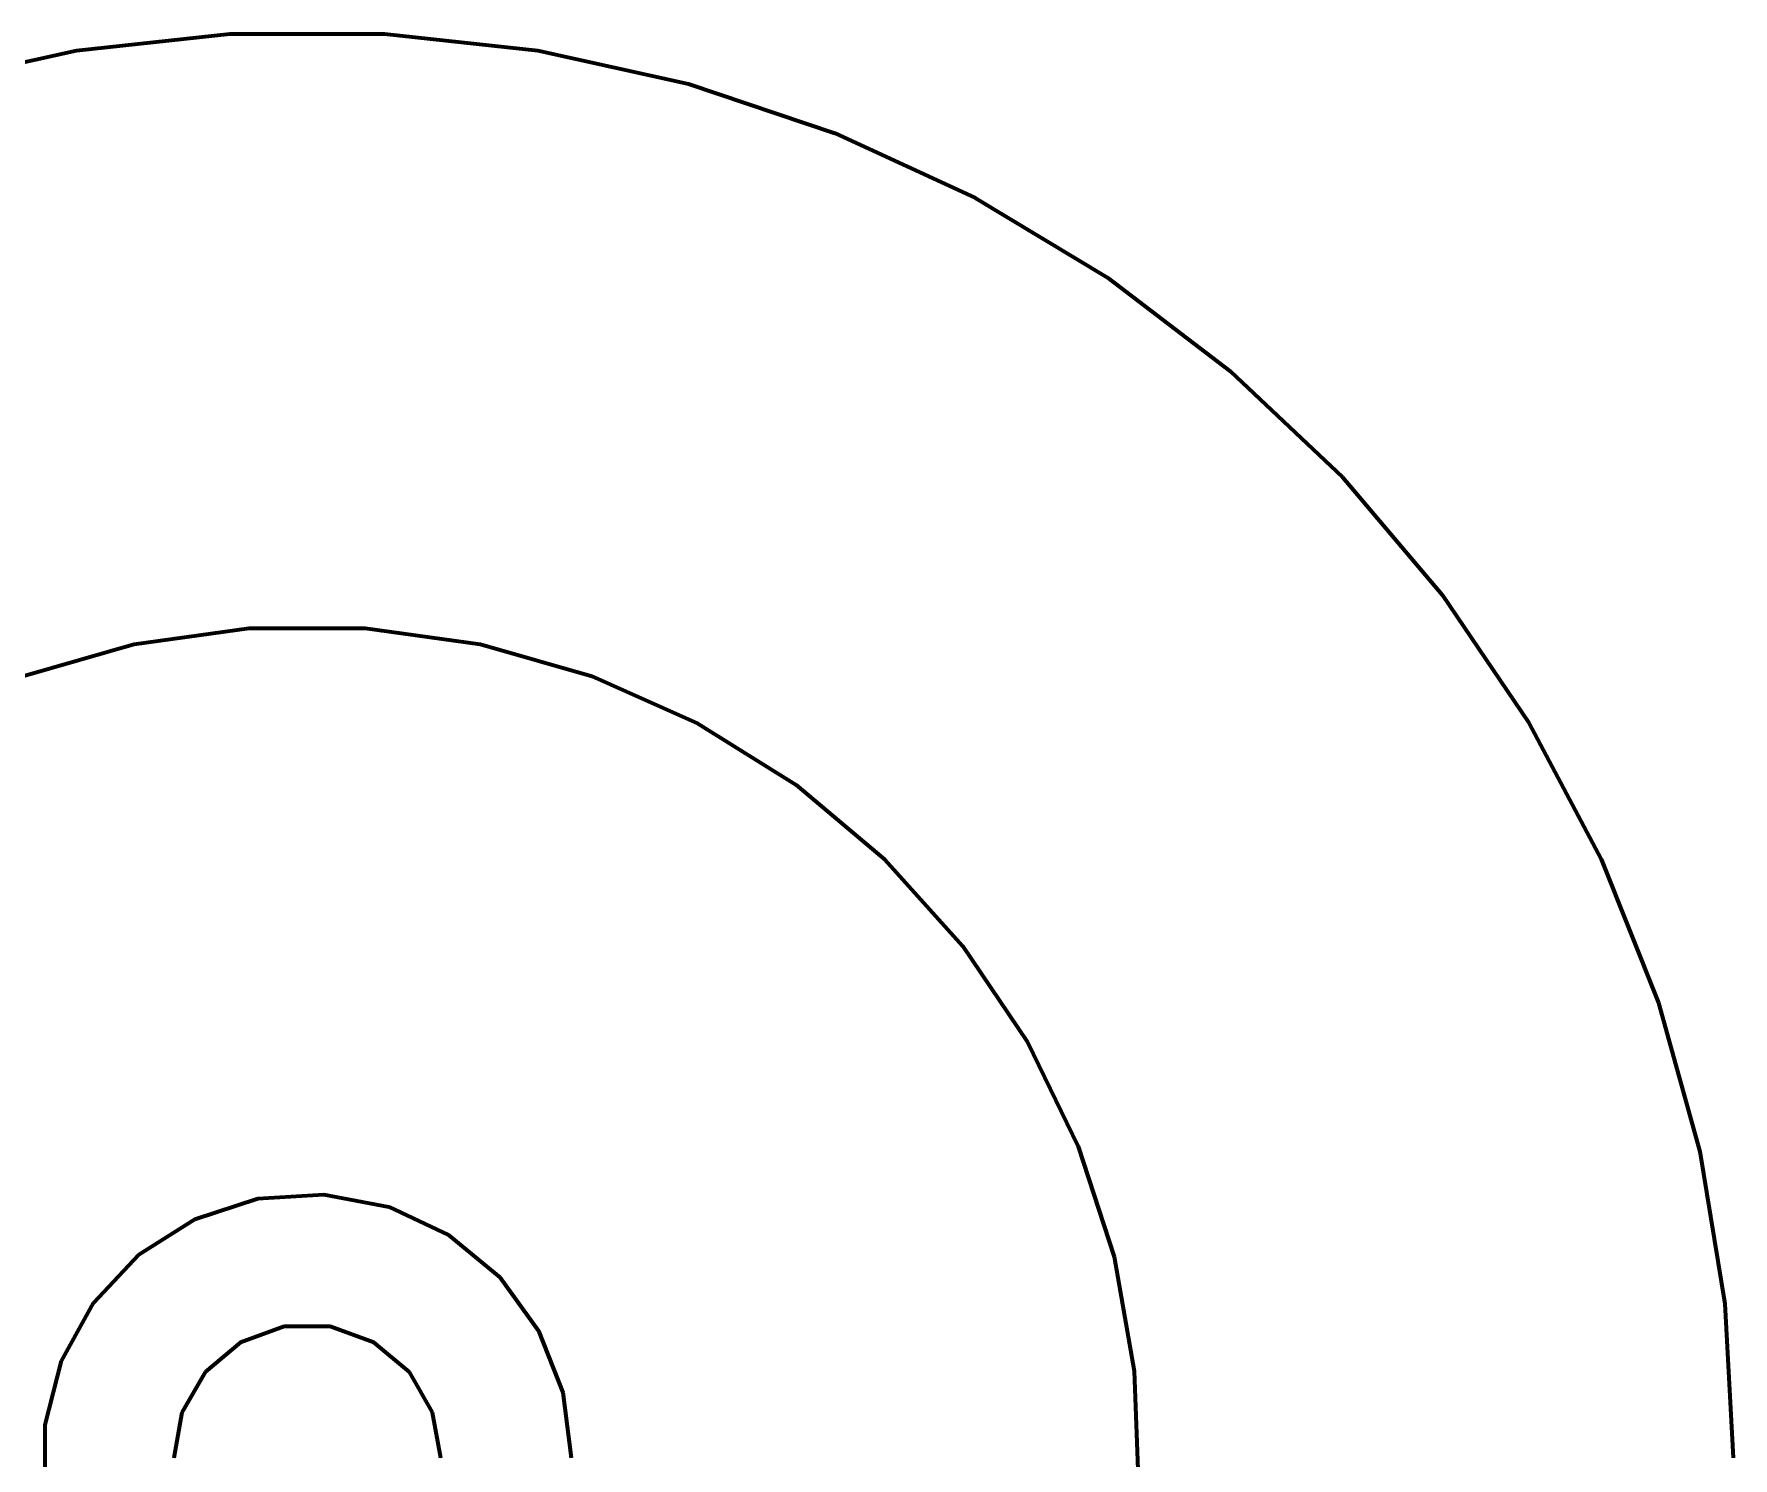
# Model space of a CAD drawing. Header units: millimetres. Extents: x 0 to 420, y 0 to 297.
# Drawn here: x 367.33 to 380.2, y 246.22 to 257 of the extents above; entities that cross this region are included whole.
import ezdxf

# ---------------------------------------------------------------- set-up
doc = ezdxf.new("R2010")
doc.units = ezdxf.units.MM
doc.linetypes.add('DASHED', pattern=[1.524, 1.27, -0.254])

msp = doc.modelspace()

# ---------------------------------------------------------------- linework, layer by layer
at = {"color": 1, "lineweight": 70}
for p, q in [((367.653, 256.874), (368.815, 257)), ((367.653, 256.874), (368.815, 257)), ((368.815, 257), (369.985, 257)), ((368.815, 257), (369.985, 257)), ((369.985, 257), (371.147, 256.874)), ((369.985, 257), (371.147, 256.874)), ((366.511, 256.622), (367.653, 256.874)), ((366.511, 256.622), (367.653, 256.874)), ((371.147, 256.874), (372.289, 256.622)), ((371.147, 256.874), (372.289, 256.622)), ((372.289, 256.622), (373.397, 256.249)), ((372.289, 256.622), (373.397, 256.249)), ((373.397, 256.249), (374.459, 255.758)), ((373.397, 256.249), (374.459, 255.758)), ((374.459, 255.758), (375.461, 255.155)), ((374.459, 255.758), (375.461, 255.155)), ((375.461, 255.155), (376.392, 254.447)), ((375.461, 255.155), (376.392, 254.447)), ((376.392, 254.447), (377.241, 253.643)), ((376.392, 254.447), (377.241, 253.643)), ((377.241, 253.643), (377.998, 252.752)), ((377.241, 253.643), (377.998, 252.752)), ((377.998, 252.752), (378.654, 251.784)), ((377.998, 252.752), (378.654, 251.784)), ((368.09, 252.378), (368.961, 252.5)), ((368.961, 252.5), (369.839, 252.5)), ((369.839, 252.5), (370.71, 252.378)), ((367.245, 252.136), (368.09, 252.378)), ((370.71, 252.378), (371.555, 252.136)), ((371.555, 252.136), (372.358, 251.778)), ((372.358, 251.778), (373.103, 251.313)), ((378.654, 251.784), (379.202, 250.751)), ((378.654, 251.784), (379.202, 250.751)), ((373.103, 251.313), (373.776, 250.748)), ((373.776, 250.748), (374.364, 250.095)), ((379.202, 250.751), (379.635, 249.664)), ((379.202, 250.751), (379.635, 249.664)), ((374.364, 250.095), (374.856, 249.366)), ((379.635, 249.664), (379.948, 248.538)), ((379.635, 249.664), (379.948, 248.538)), ((374.856, 249.366), (375.241, 248.576)), ((375.241, 248.576), (375.513, 247.74)), ((379.948, 248.538), (380.137, 247.384)), ((379.948, 248.538), (380.137, 247.384)), ((368.548, 248.025), (369.025, 248.18)), ((369.025, 248.18), (369.526, 248.212)), ((369.526, 248.212), (370.018, 248.118)), ((368.125, 247.757), (368.548, 248.025)), ((370.018, 248.118), (370.472, 247.904)), ((370.472, 247.904), (370.858, 247.585)), ((367.782, 247.391), (368.125, 247.757)), ((375.513, 247.74), (375.665, 246.874)), ((370.858, 247.585), (371.153, 247.179)), ((367.54, 246.952), (367.782, 247.391)), ((380.137, 247.384), (380.2, 246.216)), ((380.137, 247.384), (380.2, 246.216)), ((369.225, 247.211), (368.895, 247.091)), ((369.575, 247.211), (369.225, 247.211)), ((369.905, 247.091), (369.575, 247.211)), ((371.153, 247.179), (371.337, 246.713)), ((368.895, 247.091), (368.626, 246.865)), ((370.174, 246.865), (369.905, 247.091)), ((367.416, 246.467), (367.54, 246.952)), ((368.626, 246.865), (368.45, 246.561)), ((370.35, 246.561), (370.174, 246.865)), ((375.665, 246.874), (375.696, 245.996)), ((371.337, 246.713), (371.4, 246.216)), ((367.416, 245.965), (367.416, 246.467)), ((368.45, 246.561), (368.389, 246.216)), ((370.411, 246.216), (370.35, 246.561))]:
    msp.add_line(p, q, dxfattribs=at)
at = {"color": 5, "linetype": 'DASHED', "lineweight": 35}
for p, q in [((367.653, 256.874), (368.815, 257)), ((367.653, 256.874), (368.815, 257)), ((367.653, 256.874), (368.815, 257)), ((367.653, 256.874), (368.815, 257)), ((367.653, 256.874), (368.815, 257)), ((367.653, 256.874), (368.815, 257)), ((367.653, 256.874), (368.815, 257)), ((367.653, 256.874), (368.815, 257)), ((367.653, 256.874), (368.815, 257)), ((367.653, 256.874), (368.815, 257)), ((367.653, 256.874), (368.815, 257)), ((367.653, 256.874), (368.815, 257)), ((367.653, 256.874), (368.815, 257)), ((367.653, 256.874), (368.815, 257)), ((367.653, 256.874), (368.815, 257)), ((367.653, 256.874), (368.815, 257)), ((367.653, 256.874), (368.815, 257)), ((367.653, 256.874), (368.815, 257)), ((367.653, 256.874), (368.815, 257)), ((367.653, 256.874), (368.815, 257)), ((367.653, 256.874), (368.815, 257)), ((367.653, 256.874), (368.815, 257)), ((368.815, 257), (369.985, 257)), ((368.815, 257), (369.985, 257)), ((368.815, 257), (369.985, 257)), ((368.815, 257), (369.985, 257)), ((368.815, 257), (369.985, 257)), ((368.815, 257), (369.985, 257)), ((368.815, 257), (369.985, 257)), ((368.815, 257), (369.985, 257)), ((368.815, 257), (369.985, 257)), ((368.815, 257), (369.985, 257)), ((368.815, 257), (369.985, 257)), ((368.815, 257), (369.985, 257)), ((368.815, 257), (369.985, 257)), ((368.815, 257), (369.985, 257)), ((368.815, 257), (369.985, 257)), ((368.815, 257), (369.985, 257)), ((368.815, 257), (369.985, 257)), ((368.815, 257), (369.985, 257)), ((368.815, 257), (369.985, 257)), ((368.815, 257), (369.985, 257)), ((368.815, 257), (369.985, 257)), ((368.815, 257), (369.985, 257)), ((369.985, 257), (371.147, 256.874)), ((369.985, 257), (371.147, 256.874)), ((369.985, 257), (371.147, 256.874)), ((369.985, 257), (371.147, 256.874)), ((369.985, 257), (371.147, 256.874)), ((369.985, 257), (371.147, 256.874)), ((369.985, 257), (371.147, 256.874)), ((369.985, 257), (371.147, 256.874)), ((369.985, 257), (371.147, 256.874)), ((369.985, 257), (371.147, 256.874)), ((369.985, 257), (371.147, 256.874)), ((369.985, 257), (371.147, 256.874)), ((369.985, 257), (371.147, 256.874)), ((369.985, 257), (371.147, 256.874)), ((369.985, 257), (371.147, 256.874)), ((369.985, 257), (371.147, 256.874)), ((369.985, 257), (371.147, 256.874)), ((369.985, 257), (371.147, 256.874)), ((369.985, 257), (371.147, 256.874)), ((369.985, 257), (371.147, 256.874)), ((369.985, 257), (371.147, 256.874)), ((369.985, 257), (371.147, 256.874)), ((366.511, 256.622), (367.653, 256.874)), ((366.511, 256.622), (367.653, 256.874)), ((366.511, 256.622), (367.653, 256.874)), ((366.511, 256.622), (367.653, 256.874)), ((366.511, 256.622), (367.653, 256.874)), ((366.511, 256.622), (367.653, 256.874)), ((366.511, 256.622), (367.653, 256.874)), ((366.511, 256.622), (367.653, 256.874)), ((366.511, 256.622), (367.653, 256.874)), ((366.511, 256.622), (367.653, 256.874)), ((366.511, 256.622), (367.653, 256.874)), ((366.511, 256.622), (367.653, 256.874)), ((366.511, 256.622), (367.653, 256.874)), ((366.511, 256.622), (367.653, 256.874)), ((366.511, 256.622), (367.653, 256.874)), ((366.511, 256.622), (367.653, 256.874)), ((366.511, 256.622), (367.653, 256.874)), ((366.511, 256.622), (367.653, 256.874)), ((366.511, 256.622), (367.653, 256.874)), ((366.511, 256.622), (367.653, 256.874)), ((366.511, 256.622), (367.653, 256.874)), ((366.511, 256.622), (367.653, 256.874)), ((371.147, 256.874), (372.289, 256.622)), ((371.147, 256.874), (372.289, 256.622)), ((371.147, 256.874), (372.289, 256.622)), ((371.147, 256.874), (372.289, 256.622)), ((371.147, 256.874), (372.289, 256.622)), ((371.147, 256.874), (372.289, 256.622)), ((371.147, 256.874), (372.289, 256.622)), ((371.147, 256.874), (372.289, 256.622)), ((371.147, 256.874), (372.289, 256.622)), ((371.147, 256.874), (372.289, 256.622)), ((371.147, 256.874), (372.289, 256.622)), ((371.147, 256.874), (372.289, 256.622)), ((371.147, 256.874), (372.289, 256.622)), ((371.147, 256.874), (372.289, 256.622)), ((371.147, 256.874), (372.289, 256.622)), ((371.147, 256.874), (372.289, 256.622)), ((371.147, 256.874), (372.289, 256.622)), ((371.147, 256.874), (372.289, 256.622)), ((371.147, 256.874), (372.289, 256.622)), ((371.147, 256.874), (372.289, 256.622)), ((371.147, 256.874), (372.289, 256.622)), ((371.147, 256.874), (372.289, 256.622)), ((372.289, 256.622), (373.397, 256.249)), ((372.289, 256.622), (373.397, 256.249)), ((372.289, 256.622), (373.397, 256.249)), ((372.289, 256.622), (373.397, 256.249)), ((372.289, 256.622), (373.397, 256.249)), ((372.289, 256.622), (373.397, 256.249)), ((372.289, 256.622), (373.397, 256.249)), ((372.289, 256.622), (373.397, 256.249)), ((372.289, 256.622), (373.397, 256.249)), ((372.289, 256.622), (373.397, 256.249)), ((372.289, 256.622), (373.397, 256.249)), ((372.289, 256.622), (373.397, 256.249)), ((372.289, 256.622), (373.397, 256.249)), ((372.289, 256.622), (373.397, 256.249)), ((372.289, 256.622), (373.397, 256.249)), ((372.289, 256.622), (373.397, 256.249)), ((372.289, 256.622), (373.397, 256.249)), ((372.289, 256.622), (373.397, 256.249)), ((372.289, 256.622), (373.397, 256.249)), ((372.289, 256.622), (373.397, 256.249)), ((372.289, 256.622), (373.397, 256.249)), ((372.289, 256.622), (373.397, 256.249)), ((373.397, 256.249), (374.459, 255.758)), ((373.397, 256.249), (374.459, 255.758)), ((373.397, 256.249), (374.459, 255.758)), ((373.397, 256.249), (374.459, 255.758)), ((373.397, 256.249), (374.459, 255.758)), ((373.397, 256.249), (374.459, 255.758)), ((373.397, 256.249), (374.459, 255.758)), ((373.397, 256.249), (374.459, 255.758)), ((373.397, 256.249), (374.459, 255.758)), ((373.397, 256.249), (374.459, 255.758)), ((373.397, 256.249), (374.459, 255.758)), ((373.397, 256.249), (374.459, 255.758)), ((373.397, 256.249), (374.459, 255.758)), ((373.397, 256.249), (374.459, 255.758)), ((373.397, 256.249), (374.459, 255.758)), ((373.397, 256.249), (374.459, 255.758)), ((373.397, 256.249), (374.459, 255.758)), ((373.397, 256.249), (374.459, 255.758)), ((373.397, 256.249), (374.459, 255.758)), ((373.397, 256.249), (374.459, 255.758)), ((373.397, 256.249), (374.459, 255.758)), ((373.397, 256.249), (374.459, 255.758)), ((374.459, 255.758), (375.461, 255.155)), ((374.459, 255.758), (375.461, 255.155)), ((374.459, 255.758), (375.461, 255.155)), ((374.459, 255.758), (375.461, 255.155)), ((374.459, 255.758), (375.461, 255.155)), ((374.459, 255.758), (375.461, 255.155)), ((374.459, 255.758), (375.461, 255.155)), ((374.459, 255.758), (375.461, 255.155)), ((374.459, 255.758), (375.461, 255.155)), ((374.459, 255.758), (375.461, 255.155)), ((374.459, 255.758), (375.461, 255.155)), ((374.459, 255.758), (375.461, 255.155)), ((374.459, 255.758), (375.461, 255.155)), ((374.459, 255.758), (375.461, 255.155)), ((374.459, 255.758), (375.461, 255.155)), ((374.459, 255.758), (375.461, 255.155)), ((374.459, 255.758), (375.461, 255.155)), ((374.459, 255.758), (375.461, 255.155)), ((374.459, 255.758), (375.461, 255.155)), ((374.459, 255.758), (375.461, 255.155)), ((374.459, 255.758), (375.461, 255.155)), ((374.459, 255.758), (375.461, 255.155)), ((375.461, 255.155), (376.392, 254.447)), ((375.461, 255.155), (376.392, 254.447)), ((375.461, 255.155), (376.392, 254.447)), ((375.461, 255.155), (376.392, 254.447)), ((375.461, 255.155), (376.392, 254.447)), ((375.461, 255.155), (376.392, 254.447)), ((375.461, 255.155), (376.392, 254.447)), ((375.461, 255.155), (376.392, 254.447)), ((375.461, 255.155), (376.392, 254.447)), ((375.461, 255.155), (376.392, 254.447)), ((375.461, 255.155), (376.392, 254.447)), ((375.461, 255.155), (376.392, 254.447)), ((375.461, 255.155), (376.392, 254.447)), ((375.461, 255.155), (376.392, 254.447)), ((375.461, 255.155), (376.392, 254.447)), ((375.461, 255.155), (376.392, 254.447)), ((375.461, 255.155), (376.392, 254.447)), ((375.461, 255.155), (376.392, 254.447)), ((375.461, 255.155), (376.392, 254.447)), ((375.461, 255.155), (376.392, 254.447)), ((375.461, 255.155), (376.392, 254.447)), ((375.461, 255.155), (376.392, 254.447)), ((376.392, 254.447), (377.241, 253.643)), ((376.392, 254.447), (377.241, 253.643)), ((376.392, 254.447), (377.241, 253.643)), ((376.392, 254.447), (377.241, 253.643)), ((376.392, 254.447), (377.241, 253.643)), ((376.392, 254.447), (377.241, 253.643)), ((376.392, 254.447), (377.241, 253.643)), ((376.392, 254.447), (377.241, 253.643)), ((376.392, 254.447), (377.241, 253.643)), ((376.392, 254.447), (377.241, 253.643)), ((376.392, 254.447), (377.241, 253.643)), ((376.392, 254.447), (377.241, 253.643)), ((376.392, 254.447), (377.241, 253.643)), ((376.392, 254.447), (377.241, 253.643)), ((376.392, 254.447), (377.241, 253.643)), ((376.392, 254.447), (377.241, 253.643)), ((376.392, 254.447), (377.241, 253.643)), ((376.392, 254.447), (377.241, 253.643)), ((376.392, 254.447), (377.241, 253.643)), ((376.392, 254.447), (377.241, 253.643)), ((376.392, 254.447), (377.241, 253.643)), ((376.392, 254.447), (377.241, 253.643)), ((377.241, 253.643), (377.998, 252.752)), ((377.241, 253.643), (377.998, 252.752)), ((377.241, 253.643), (377.998, 252.752)), ((377.241, 253.643), (377.998, 252.752)), ((377.241, 253.643), (377.998, 252.752)), ((377.241, 253.643), (377.998, 252.752)), ((377.241, 253.643), (377.998, 252.752)), ((377.241, 253.643), (377.998, 252.752)), ((377.241, 253.643), (377.998, 252.752)), ((377.241, 253.643), (377.998, 252.752)), ((377.241, 253.643), (377.998, 252.752)), ((377.241, 253.643), (377.998, 252.752)), ((377.241, 253.643), (377.998, 252.752)), ((377.241, 253.643), (377.998, 252.752)), ((377.241, 253.643), (377.998, 252.752)), ((377.241, 253.643), (377.998, 252.752)), ((377.241, 253.643), (377.998, 252.752)), ((377.241, 253.643), (377.998, 252.752)), ((377.241, 253.643), (377.998, 252.752)), ((377.241, 253.643), (377.998, 252.752)), ((377.241, 253.643), (377.998, 252.752)), ((377.241, 253.643), (377.998, 252.752)), ((377.998, 252.752), (378.654, 251.784)), ((377.998, 252.752), (378.654, 251.784)), ((377.998, 252.752), (378.654, 251.784)), ((377.998, 252.752), (378.654, 251.784)), ((377.998, 252.752), (378.654, 251.784)), ((377.998, 252.752), (378.654, 251.784)), ((377.998, 252.752), (378.654, 251.784)), ((377.998, 252.752), (378.654, 251.784)), ((377.998, 252.752), (378.654, 251.784)), ((377.998, 252.752), (378.654, 251.784)), ((377.998, 252.752), (378.654, 251.784)), ((377.998, 252.752), (378.654, 251.784)), ((377.998, 252.752), (378.654, 251.784)), ((377.998, 252.752), (378.654, 251.784)), ((377.998, 252.752), (378.654, 251.784)), ((377.998, 252.752), (378.654, 251.784)), ((377.998, 252.752), (378.654, 251.784)), ((377.998, 252.752), (378.654, 251.784)), ((377.998, 252.752), (378.654, 251.784)), ((377.998, 252.752), (378.654, 251.784)), ((377.998, 252.752), (378.654, 251.784)), ((377.998, 252.752), (378.654, 251.784)), ((368.961, 252.5), (368.09, 252.378)), ((368.09, 252.378), (368.961, 252.5)), ((368.961, 252.5), (368.09, 252.378)), ((368.09, 252.378), (368.961, 252.5)), ((368.961, 252.5), (368.09, 252.378)), ((368.09, 252.378), (368.961, 252.5)), ((368.961, 252.5), (368.09, 252.378)), ((368.09, 252.378), (368.961, 252.5)), ((368.961, 252.5), (368.09, 252.378)), ((368.09, 252.378), (368.961, 252.5)), ((368.961, 252.5), (368.09, 252.378)), ((368.09, 252.378), (368.961, 252.5)), ((368.961, 252.5), (368.09, 252.378)), ((368.09, 252.378), (368.961, 252.5)), ((368.961, 252.5), (368.09, 252.378)), ((368.09, 252.378), (368.961, 252.5)), ((368.961, 252.5), (368.09, 252.378)), ((368.09, 252.378), (368.961, 252.5)), ((368.961, 252.5), (368.09, 252.378)), ((368.09, 252.378), (368.961, 252.5)), ((368.961, 252.5), (368.09, 252.378)), ((368.09, 252.378), (368.961, 252.5)), ((368.961, 252.5), (368.09, 252.378)), ((368.09, 252.378), (368.961, 252.5)), ((368.961, 252.5), (368.09, 252.378)), ((369.839, 252.5), (368.961, 252.5)), ((368.961, 252.5), (369.839, 252.5)), ((369.839, 252.5), (368.961, 252.5)), ((368.961, 252.5), (369.839, 252.5)), ((369.839, 252.5), (368.961, 252.5)), ((368.961, 252.5), (369.839, 252.5)), ((369.839, 252.5), (368.961, 252.5)), ((368.961, 252.5), (369.839, 252.5)), ((369.839, 252.5), (368.961, 252.5)), ((368.961, 252.5), (369.839, 252.5)), ((369.839, 252.5), (368.961, 252.5)), ((368.961, 252.5), (369.839, 252.5)), ((369.839, 252.5), (368.961, 252.5)), ((368.961, 252.5), (369.839, 252.5)), ((369.839, 252.5), (368.961, 252.5)), ((368.961, 252.5), (369.839, 252.5)), ((369.839, 252.5), (368.961, 252.5)), ((368.961, 252.5), (369.839, 252.5)), ((369.839, 252.5), (368.961, 252.5)), ((368.961, 252.5), (369.839, 252.5)), ((369.839, 252.5), (368.961, 252.5)), ((368.961, 252.5), (369.839, 252.5)), ((369.839, 252.5), (368.961, 252.5)), ((368.961, 252.5), (369.839, 252.5)), ((369.839, 252.5), (368.961, 252.5)), ((370.71, 252.378), (369.839, 252.5)), ((369.839, 252.5), (370.71, 252.378)), ((370.71, 252.378), (369.839, 252.5)), ((369.839, 252.5), (370.71, 252.378)), ((370.71, 252.378), (369.839, 252.5)), ((369.839, 252.5), (370.71, 252.378)), ((370.71, 252.378), (369.839, 252.5)), ((369.839, 252.5), (370.71, 252.378)), ((370.71, 252.378), (369.839, 252.5)), ((369.839, 252.5), (370.71, 252.378)), ((370.71, 252.378), (369.839, 252.5)), ((369.839, 252.5), (370.71, 252.378)), ((370.71, 252.378), (369.839, 252.5)), ((369.839, 252.5), (370.71, 252.378)), ((370.71, 252.378), (369.839, 252.5)), ((369.839, 252.5), (370.71, 252.378)), ((370.71, 252.378), (369.839, 252.5)), ((369.839, 252.5), (370.71, 252.378)), ((370.71, 252.378), (369.839, 252.5)), ((369.839, 252.5), (370.71, 252.378)), ((370.71, 252.378), (369.839, 252.5)), ((369.839, 252.5), (370.71, 252.378)), ((370.71, 252.378), (369.839, 252.5)), ((369.839, 252.5), (370.71, 252.378)), ((370.71, 252.378), (369.839, 252.5)), ((368.09, 252.378), (367.245, 252.136)), ((367.245, 252.136), (368.09, 252.378)), ((368.09, 252.378), (367.245, 252.136)), ((367.245, 252.136), (368.09, 252.378)), ((368.09, 252.378), (367.245, 252.136)), ((367.245, 252.136), (368.09, 252.378)), ((368.09, 252.378), (367.245, 252.136)), ((367.245, 252.136), (368.09, 252.378)), ((368.09, 252.378), (367.245, 252.136)), ((367.245, 252.136), (368.09, 252.378)), ((368.09, 252.378), (367.245, 252.136)), ((367.245, 252.136), (368.09, 252.378)), ((368.09, 252.378), (367.245, 252.136)), ((367.245, 252.136), (368.09, 252.378)), ((368.09, 252.378), (367.245, 252.136)), ((367.245, 252.136), (368.09, 252.378)), ((368.09, 252.378), (367.245, 252.136)), ((367.245, 252.136), (368.09, 252.378)), ((368.09, 252.378), (367.245, 252.136)), ((367.245, 252.136), (368.09, 252.378)), ((368.09, 252.378), (367.245, 252.136)), ((367.245, 252.136), (368.09, 252.378)), ((368.09, 252.378), (367.245, 252.136)), ((367.245, 252.136), (368.09, 252.378)), ((368.09, 252.378), (367.245, 252.136)), ((371.555, 252.136), (370.71, 252.378)), ((370.71, 252.378), (371.555, 252.136)), ((371.555, 252.136), (370.71, 252.378)), ((370.71, 252.378), (371.555, 252.136)), ((371.555, 252.136), (370.71, 252.378)), ((370.71, 252.378), (371.555, 252.136)), ((371.555, 252.136), (370.71, 252.378)), ((370.71, 252.378), (371.555, 252.136)), ((371.555, 252.136), (370.71, 252.378)), ((370.71, 252.378), (371.555, 252.136)), ((371.555, 252.136), (370.71, 252.378)), ((370.71, 252.378), (371.555, 252.136)), ((371.555, 252.136), (370.71, 252.378)), ((370.71, 252.378), (371.555, 252.136)), ((371.555, 252.136), (370.71, 252.378)), ((370.71, 252.378), (371.555, 252.136)), ((371.555, 252.136), (370.71, 252.378)), ((370.71, 252.378), (371.555, 252.136)), ((371.555, 252.136), (370.71, 252.378)), ((370.71, 252.378), (371.555, 252.136)), ((371.555, 252.136), (370.71, 252.378)), ((370.71, 252.378), (371.555, 252.136)), ((371.555, 252.136), (370.71, 252.378)), ((370.71, 252.378), (371.555, 252.136)), ((371.555, 252.136), (370.71, 252.378)), ((372.358, 251.778), (371.555, 252.136)), ((371.555, 252.136), (372.358, 251.778)), ((372.358, 251.778), (371.555, 252.136)), ((371.555, 252.136), (372.358, 251.778)), ((372.358, 251.778), (371.555, 252.136)), ((371.555, 252.136), (372.358, 251.778)), ((372.358, 251.778), (371.555, 252.136)), ((371.555, 252.136), (372.358, 251.778)), ((372.358, 251.778), (371.555, 252.136)), ((371.555, 252.136), (372.358, 251.778)), ((372.358, 251.778), (371.555, 252.136)), ((371.555, 252.136), (372.358, 251.778)), ((372.358, 251.778), (371.555, 252.136)), ((371.555, 252.136), (372.358, 251.778)), ((372.358, 251.778), (371.555, 252.136)), ((371.555, 252.136), (372.358, 251.778)), ((372.358, 251.778), (371.555, 252.136)), ((371.555, 252.136), (372.358, 251.778)), ((372.358, 251.778), (371.555, 252.136)), ((371.555, 252.136), (372.358, 251.778)), ((372.358, 251.778), (371.555, 252.136)), ((371.555, 252.136), (372.358, 251.778)), ((372.358, 251.778), (371.555, 252.136)), ((371.555, 252.136), (372.358, 251.778)), ((372.358, 251.778), (371.555, 252.136)), ((373.103, 251.313), (372.358, 251.778)), ((372.358, 251.778), (373.103, 251.313)), ((373.103, 251.313), (372.358, 251.778)), ((372.358, 251.778), (373.103, 251.313)), ((373.103, 251.313), (372.358, 251.778)), ((372.358, 251.778), (373.103, 251.313)), ((373.103, 251.313), (372.358, 251.778)), ((372.358, 251.778), (373.103, 251.313)), ((373.103, 251.313), (372.358, 251.778)), ((372.358, 251.778), (373.103, 251.313)), ((373.103, 251.313), (372.358, 251.778)), ((372.358, 251.778), (373.103, 251.313)), ((373.103, 251.313), (372.358, 251.778)), ((372.358, 251.778), (373.103, 251.313)), ((373.103, 251.313), (372.358, 251.778)), ((372.358, 251.778), (373.103, 251.313)), ((373.103, 251.313), (372.358, 251.778)), ((372.358, 251.778), (373.103, 251.313)), ((373.103, 251.313), (372.358, 251.778)), ((372.358, 251.778), (373.103, 251.313)), ((373.103, 251.313), (372.358, 251.778)), ((372.358, 251.778), (373.103, 251.313)), ((373.103, 251.313), (372.358, 251.778)), ((372.358, 251.778), (373.103, 251.313)), ((373.103, 251.313), (372.358, 251.778)), ((378.654, 251.784), (379.202, 250.751)), ((378.654, 251.784), (379.202, 250.751)), ((378.654, 251.784), (379.202, 250.751)), ((378.654, 251.784), (379.202, 250.751)), ((378.654, 251.784), (379.202, 250.751)), ((378.654, 251.784), (379.202, 250.751)), ((378.654, 251.784), (379.202, 250.751)), ((378.654, 251.784), (379.202, 250.751)), ((378.654, 251.784), (379.202, 250.751)), ((378.654, 251.784), (379.202, 250.751)), ((378.654, 251.784), (379.202, 250.751)), ((378.654, 251.784), (379.202, 250.751)), ((378.654, 251.784), (379.202, 250.751)), ((378.654, 251.784), (379.202, 250.751)), ((378.654, 251.784), (379.202, 250.751)), ((378.654, 251.784), (379.202, 250.751)), ((378.654, 251.784), (379.202, 250.751)), ((378.654, 251.784), (379.202, 250.751)), ((378.654, 251.784), (379.202, 250.751)), ((378.654, 251.784), (379.202, 250.751)), ((378.654, 251.784), (379.202, 250.751)), ((378.654, 251.784), (379.202, 250.751)), ((373.776, 250.748), (373.103, 251.313)), ((373.103, 251.313), (373.776, 250.748)), ((373.776, 250.748), (373.103, 251.313)), ((373.103, 251.313), (373.776, 250.748)), ((373.776, 250.748), (373.103, 251.313)), ((373.103, 251.313), (373.776, 250.748)), ((373.776, 250.748), (373.103, 251.313)), ((373.103, 251.313), (373.776, 250.748)), ((373.776, 250.748), (373.103, 251.313)), ((373.103, 251.313), (373.776, 250.748)), ((373.776, 250.748), (373.103, 251.313)), ((373.103, 251.313), (373.776, 250.748)), ((373.776, 250.748), (373.103, 251.313)), ((373.103, 251.313), (373.776, 250.748)), ((373.776, 250.748), (373.103, 251.313)), ((373.103, 251.313), (373.776, 250.748)), ((373.776, 250.748), (373.103, 251.313)), ((373.103, 251.313), (373.776, 250.748)), ((373.776, 250.748), (373.103, 251.313)), ((373.103, 251.313), (373.776, 250.748)), ((373.776, 250.748), (373.103, 251.313)), ((373.103, 251.313), (373.776, 250.748)), ((373.776, 250.748), (373.103, 251.313)), ((373.103, 251.313), (373.776, 250.748)), ((373.776, 250.748), (373.103, 251.313)), ((374.364, 250.095), (373.776, 250.748)), ((373.776, 250.748), (374.364, 250.095)), ((374.364, 250.095), (373.776, 250.748)), ((373.776, 250.748), (374.364, 250.095)), ((374.364, 250.095), (373.776, 250.748)), ((373.776, 250.748), (374.364, 250.095)), ((374.364, 250.095), (373.776, 250.748)), ((373.776, 250.748), (374.364, 250.095)), ((374.364, 250.095), (373.776, 250.748)), ((373.776, 250.748), (374.364, 250.095)), ((374.364, 250.095), (373.776, 250.748)), ((373.776, 250.748), (374.364, 250.095)), ((374.364, 250.095), (373.776, 250.748)), ((373.776, 250.748), (374.364, 250.095)), ((374.364, 250.095), (373.776, 250.748)), ((373.776, 250.748), (374.364, 250.095)), ((374.364, 250.095), (373.776, 250.748)), ((373.776, 250.748), (374.364, 250.095)), ((374.364, 250.095), (373.776, 250.748)), ((373.776, 250.748), (374.364, 250.095)), ((374.364, 250.095), (373.776, 250.748)), ((373.776, 250.748), (374.364, 250.095)), ((374.364, 250.095), (373.776, 250.748)), ((373.776, 250.748), (374.364, 250.095)), ((374.364, 250.095), (373.776, 250.748)), ((379.202, 250.751), (379.635, 249.664)), ((379.202, 250.751), (379.635, 249.664)), ((379.202, 250.751), (379.635, 249.664)), ((379.202, 250.751), (379.635, 249.664)), ((379.202, 250.751), (379.635, 249.664)), ((379.202, 250.751), (379.635, 249.664)), ((379.202, 250.751), (379.635, 249.664)), ((379.202, 250.751), (379.635, 249.664)), ((379.202, 250.751), (379.635, 249.664)), ((379.202, 250.751), (379.635, 249.664)), ((379.202, 250.751), (379.635, 249.664)), ((379.202, 250.751), (379.635, 249.664)), ((379.202, 250.751), (379.635, 249.664)), ((379.202, 250.751), (379.635, 249.664)), ((379.202, 250.751), (379.635, 249.664)), ((379.202, 250.751), (379.635, 249.664)), ((379.202, 250.751), (379.635, 249.664)), ((379.202, 250.751), (379.635, 249.664)), ((379.202, 250.751), (379.635, 249.664)), ((379.202, 250.751), (379.635, 249.664)), ((379.202, 250.751), (379.635, 249.664)), ((379.202, 250.751), (379.635, 249.664)), ((374.856, 249.366), (374.364, 250.095)), ((374.364, 250.095), (374.856, 249.366)), ((374.856, 249.366), (374.364, 250.095)), ((374.364, 250.095), (374.856, 249.366)), ((374.856, 249.366), (374.364, 250.095)), ((374.364, 250.095), (374.856, 249.366)), ((374.856, 249.366), (374.364, 250.095)), ((374.364, 250.095), (374.856, 249.366)), ((374.856, 249.366), (374.364, 250.095)), ((374.364, 250.095), (374.856, 249.366)), ((374.856, 249.366), (374.364, 250.095)), ((374.364, 250.095), (374.856, 249.366)), ((374.856, 249.366), (374.364, 250.095)), ((374.364, 250.095), (374.856, 249.366)), ((374.856, 249.366), (374.364, 250.095)), ((374.364, 250.095), (374.856, 249.366)), ((374.856, 249.366), (374.364, 250.095)), ((374.364, 250.095), (374.856, 249.366)), ((374.856, 249.366), (374.364, 250.095)), ((374.364, 250.095), (374.856, 249.366)), ((374.856, 249.366), (374.364, 250.095)), ((374.364, 250.095), (374.856, 249.366)), ((374.856, 249.366), (374.364, 250.095)), ((374.364, 250.095), (374.856, 249.366)), ((374.856, 249.366), (374.364, 250.095)), ((379.635, 249.664), (379.948, 248.538)), ((379.635, 249.664), (379.948, 248.538)), ((379.635, 249.664), (379.948, 248.538)), ((379.635, 249.664), (379.948, 248.538)), ((379.635, 249.664), (379.948, 248.538)), ((379.635, 249.664), (379.948, 248.538)), ((379.635, 249.664), (379.948, 248.538)), ((379.635, 249.664), (379.948, 248.538)), ((379.635, 249.664), (379.948, 248.538)), ((379.635, 249.664), (379.948, 248.538)), ((379.635, 249.664), (379.948, 248.538)), ((379.635, 249.664), (379.948, 248.538)), ((379.635, 249.664), (379.948, 248.538)), ((379.635, 249.664), (379.948, 248.538)), ((379.635, 249.664), (379.948, 248.538)), ((379.635, 249.664), (379.948, 248.538)), ((379.635, 249.664), (379.948, 248.538)), ((379.635, 249.664), (379.948, 248.538)), ((379.635, 249.664), (379.948, 248.538)), ((379.635, 249.664), (379.948, 248.538)), ((379.635, 249.664), (379.948, 248.538)), ((379.635, 249.664), (379.948, 248.538)), ((375.241, 248.576), (374.856, 249.366)), ((374.856, 249.366), (375.241, 248.576)), ((375.241, 248.576), (374.856, 249.366)), ((374.856, 249.366), (375.241, 248.576)), ((375.241, 248.576), (374.856, 249.366)), ((374.856, 249.366), (375.241, 248.576)), ((375.241, 248.576), (374.856, 249.366)), ((374.856, 249.366), (375.241, 248.576)), ((375.241, 248.576), (374.856, 249.366)), ((374.856, 249.366), (375.241, 248.576)), ((375.241, 248.576), (374.856, 249.366)), ((374.856, 249.366), (375.241, 248.576)), ((375.241, 248.576), (374.856, 249.366)), ((374.856, 249.366), (375.241, 248.576)), ((375.241, 248.576), (374.856, 249.366)), ((374.856, 249.366), (375.241, 248.576)), ((375.241, 248.576), (374.856, 249.366)), ((374.856, 249.366), (375.241, 248.576)), ((375.241, 248.576), (374.856, 249.366)), ((374.856, 249.366), (375.241, 248.576)), ((375.241, 248.576), (374.856, 249.366)), ((374.856, 249.366), (375.241, 248.576)), ((375.241, 248.576), (374.856, 249.366)), ((374.856, 249.366), (375.241, 248.576)), ((375.241, 248.576), (374.856, 249.366)), ((375.513, 247.74), (375.241, 248.576)), ((375.241, 248.576), (375.513, 247.74)), ((375.513, 247.74), (375.241, 248.576)), ((375.241, 248.576), (375.513, 247.74)), ((375.513, 247.74), (375.241, 248.576)), ((375.241, 248.576), (375.513, 247.74)), ((375.513, 247.74), (375.241, 248.576)), ((375.241, 248.576), (375.513, 247.74)), ((375.513, 247.74), (375.241, 248.576)), ((375.241, 248.576), (375.513, 247.74)), ((375.513, 247.74), (375.241, 248.576)), ((375.241, 248.576), (375.513, 247.74)), ((375.513, 247.74), (375.241, 248.576)), ((375.241, 248.576), (375.513, 247.74)), ((375.513, 247.74), (375.241, 248.576)), ((375.241, 248.576), (375.513, 247.74)), ((375.513, 247.74), (375.241, 248.576)), ((375.241, 248.576), (375.513, 247.74)), ((375.513, 247.74), (375.241, 248.576)), ((375.241, 248.576), (375.513, 247.74)), ((375.513, 247.74), (375.241, 248.576)), ((375.241, 248.576), (375.513, 247.74)), ((375.513, 247.74), (375.241, 248.576)), ((375.241, 248.576), (375.513, 247.74)), ((375.513, 247.74), (375.241, 248.576)), ((379.948, 248.538), (380.137, 247.384)), ((379.948, 248.538), (380.137, 247.384)), ((379.948, 248.538), (380.137, 247.384)), ((379.948, 248.538), (380.137, 247.384)), ((379.948, 248.538), (380.137, 247.384)), ((379.948, 248.538), (380.137, 247.384)), ((379.948, 248.538), (380.137, 247.384)), ((379.948, 248.538), (380.137, 247.384)), ((379.948, 248.538), (380.137, 247.384)), ((379.948, 248.538), (380.137, 247.384)), ((379.948, 248.538), (380.137, 247.384)), ((379.948, 248.538), (380.137, 247.384)), ((379.948, 248.538), (380.137, 247.384)), ((379.948, 248.538), (380.137, 247.384)), ((379.948, 248.538), (380.137, 247.384)), ((379.948, 248.538), (380.137, 247.384)), ((379.948, 248.538), (380.137, 247.384)), ((379.948, 248.538), (380.137, 247.384)), ((379.948, 248.538), (380.137, 247.384)), ((379.948, 248.538), (380.137, 247.384)), ((379.948, 248.538), (380.137, 247.384)), ((379.948, 248.538), (380.137, 247.384)), ((368.548, 248.025), (369.025, 248.18)), ((368.548, 248.025), (369.025, 248.18)), ((369.025, 248.18), (368.548, 248.025)), ((369.025, 248.18), (369.526, 248.212)), ((369.025, 248.18), (369.526, 248.212)), ((369.526, 248.212), (369.025, 248.18)), ((369.526, 248.212), (370.018, 248.118)), ((369.526, 248.212), (370.018, 248.118)), ((370.018, 248.118), (369.526, 248.212)), ((368.125, 247.757), (368.548, 248.025)), ((368.125, 247.757), (368.548, 248.025)), ((368.548, 248.025), (368.125, 247.757)), ((370.018, 248.118), (370.472, 247.904)), ((370.018, 248.118), (370.472, 247.904)), ((370.472, 247.904), (370.018, 248.118)), ((370.472, 247.904), (370.858, 247.585)), ((370.472, 247.904), (370.858, 247.585)), ((370.858, 247.585), (370.472, 247.904)), ((367.782, 247.391), (368.125, 247.757)), ((367.782, 247.391), (368.125, 247.757)), ((368.125, 247.757), (367.782, 247.391)), ((375.665, 246.874), (375.513, 247.74)), ((375.513, 247.74), (375.665, 246.874)), ((375.665, 246.874), (375.513, 247.74)), ((375.513, 247.74), (375.665, 246.874)), ((375.665, 246.874), (375.513, 247.74)), ((375.513, 247.74), (375.665, 246.874)), ((375.665, 246.874), (375.513, 247.74)), ((375.513, 247.74), (375.665, 246.874)), ((375.665, 246.874), (375.513, 247.74)), ((375.513, 247.74), (375.665, 246.874)), ((375.665, 246.874), (375.513, 247.74)), ((375.513, 247.74), (375.665, 246.874)), ((375.665, 246.874), (375.513, 247.74)), ((375.513, 247.74), (375.665, 246.874)), ((375.665, 246.874), (375.513, 247.74)), ((375.513, 247.74), (375.665, 246.874)), ((375.665, 246.874), (375.513, 247.74)), ((375.513, 247.74), (375.665, 246.874)), ((375.665, 246.874), (375.513, 247.74)), ((375.513, 247.74), (375.665, 246.874)), ((375.665, 246.874), (375.513, 247.74)), ((375.513, 247.74), (375.665, 246.874)), ((375.665, 246.874), (375.513, 247.74)), ((375.513, 247.74), (375.665, 246.874)), ((375.665, 246.874), (375.513, 247.74)), ((370.858, 247.585), (371.153, 247.179)), ((370.858, 247.585), (371.153, 247.179)), ((371.153, 247.179), (370.858, 247.585)), ((367.54, 246.952), (367.782, 247.391)), ((367.54, 246.952), (367.782, 247.391)), ((367.782, 247.391), (367.54, 246.952)), ((380.137, 247.384), (380.2, 246.216)), ((380.137, 247.384), (380.2, 246.216)), ((380.137, 247.384), (380.2, 246.216)), ((380.137, 247.384), (380.2, 246.216)), ((380.137, 247.384), (380.2, 246.216)), ((380.137, 247.384), (380.2, 246.216)), ((380.137, 247.384), (380.2, 246.216)), ((380.137, 247.384), (380.2, 246.216)), ((380.137, 247.384), (380.2, 246.216)), ((380.137, 247.384), (380.2, 246.216)), ((380.137, 247.384), (380.2, 246.216)), ((380.137, 247.384), (380.2, 246.216)), ((380.137, 247.384), (380.2, 246.216)), ((380.137, 247.384), (380.2, 246.216)), ((380.137, 247.384), (380.2, 246.216)), ((380.137, 247.384), (380.2, 246.216)), ((380.137, 247.384), (380.2, 246.216)), ((380.137, 247.384), (380.2, 246.216)), ((380.137, 247.384), (380.2, 246.216)), ((380.137, 247.384), (380.2, 246.216)), ((380.137, 247.384), (380.2, 246.216)), ((380.137, 247.384), (380.2, 246.216)), ((368.895, 247.091), (369.225, 247.211)), ((368.895, 247.091), (369.225, 247.211)), ((368.895, 247.091), (369.225, 247.211)), ((369.225, 247.211), (369.575, 247.211)), ((369.225, 247.211), (369.575, 247.211)), ((369.225, 247.211), (369.575, 247.211)), ((369.575, 247.211), (369.905, 247.091)), ((369.575, 247.211), (369.905, 247.091)), ((369.575, 247.211), (369.905, 247.091)), ((371.153, 247.179), (371.337, 246.713)), ((371.153, 247.179), (371.337, 246.713)), ((371.337, 246.713), (371.153, 247.179)), ((368.626, 246.865), (368.895, 247.091)), ((368.626, 246.865), (368.895, 247.091)), ((368.626, 246.865), (368.895, 247.091)), ((369.905, 247.091), (370.174, 246.865)), ((369.905, 247.091), (370.174, 246.865)), ((369.905, 247.091), (370.174, 246.865)), ((367.416, 246.467), (367.54, 246.952)), ((367.416, 246.467), (367.54, 246.952)), ((367.54, 246.952), (367.416, 246.467)), ((368.45, 246.561), (368.626, 246.865)), ((368.45, 246.561), (368.626, 246.865)), ((368.45, 246.561), (368.626, 246.865)), ((370.174, 246.865), (370.35, 246.561)), ((370.174, 246.865), (370.35, 246.561)), ((370.174, 246.865), (370.35, 246.561)), ((375.696, 245.996), (375.665, 246.874)), ((375.665, 246.874), (375.696, 245.996)), ((375.696, 245.996), (375.665, 246.874)), ((375.665, 246.874), (375.696, 245.996)), ((375.696, 245.996), (375.665, 246.874)), ((375.665, 246.874), (375.696, 245.996)), ((375.696, 245.996), (375.665, 246.874)), ((375.665, 246.874), (375.696, 245.996)), ((375.696, 245.996), (375.665, 246.874)), ((375.665, 246.874), (375.696, 245.996)), ((375.696, 245.996), (375.665, 246.874)), ((375.665, 246.874), (375.696, 245.996)), ((375.696, 245.996), (375.665, 246.874)), ((375.665, 246.874), (375.696, 245.996)), ((375.696, 245.996), (375.665, 246.874)), ((375.665, 246.874), (375.696, 245.996)), ((375.696, 245.996), (375.665, 246.874)), ((375.665, 246.874), (375.696, 245.996)), ((375.696, 245.996), (375.665, 246.874)), ((375.665, 246.874), (375.696, 245.996)), ((375.696, 245.996), (375.665, 246.874)), ((375.665, 246.874), (375.696, 245.996)), ((375.696, 245.996), (375.665, 246.874)), ((375.665, 246.874), (375.696, 245.996)), ((375.696, 245.996), (375.665, 246.874)), ((371.337, 246.713), (371.4, 246.216)), ((371.337, 246.713), (371.4, 246.216)), ((371.4, 246.216), (371.337, 246.713)), ((367.416, 245.965), (367.416, 246.467)), ((367.416, 245.965), (367.416, 246.467)), ((367.416, 246.467), (367.416, 245.965)), ((368.389, 246.216), (368.45, 246.561)), ((368.389, 246.216), (368.45, 246.561)), ((368.389, 246.216), (368.45, 246.561)), ((370.35, 246.561), (370.411, 246.216)), ((370.35, 246.561), (370.411, 246.216)), ((370.35, 246.561), (370.411, 246.216))]:
    msp.add_line(p, q, dxfattribs=at)

doc.saveas('drawing.dxf')
